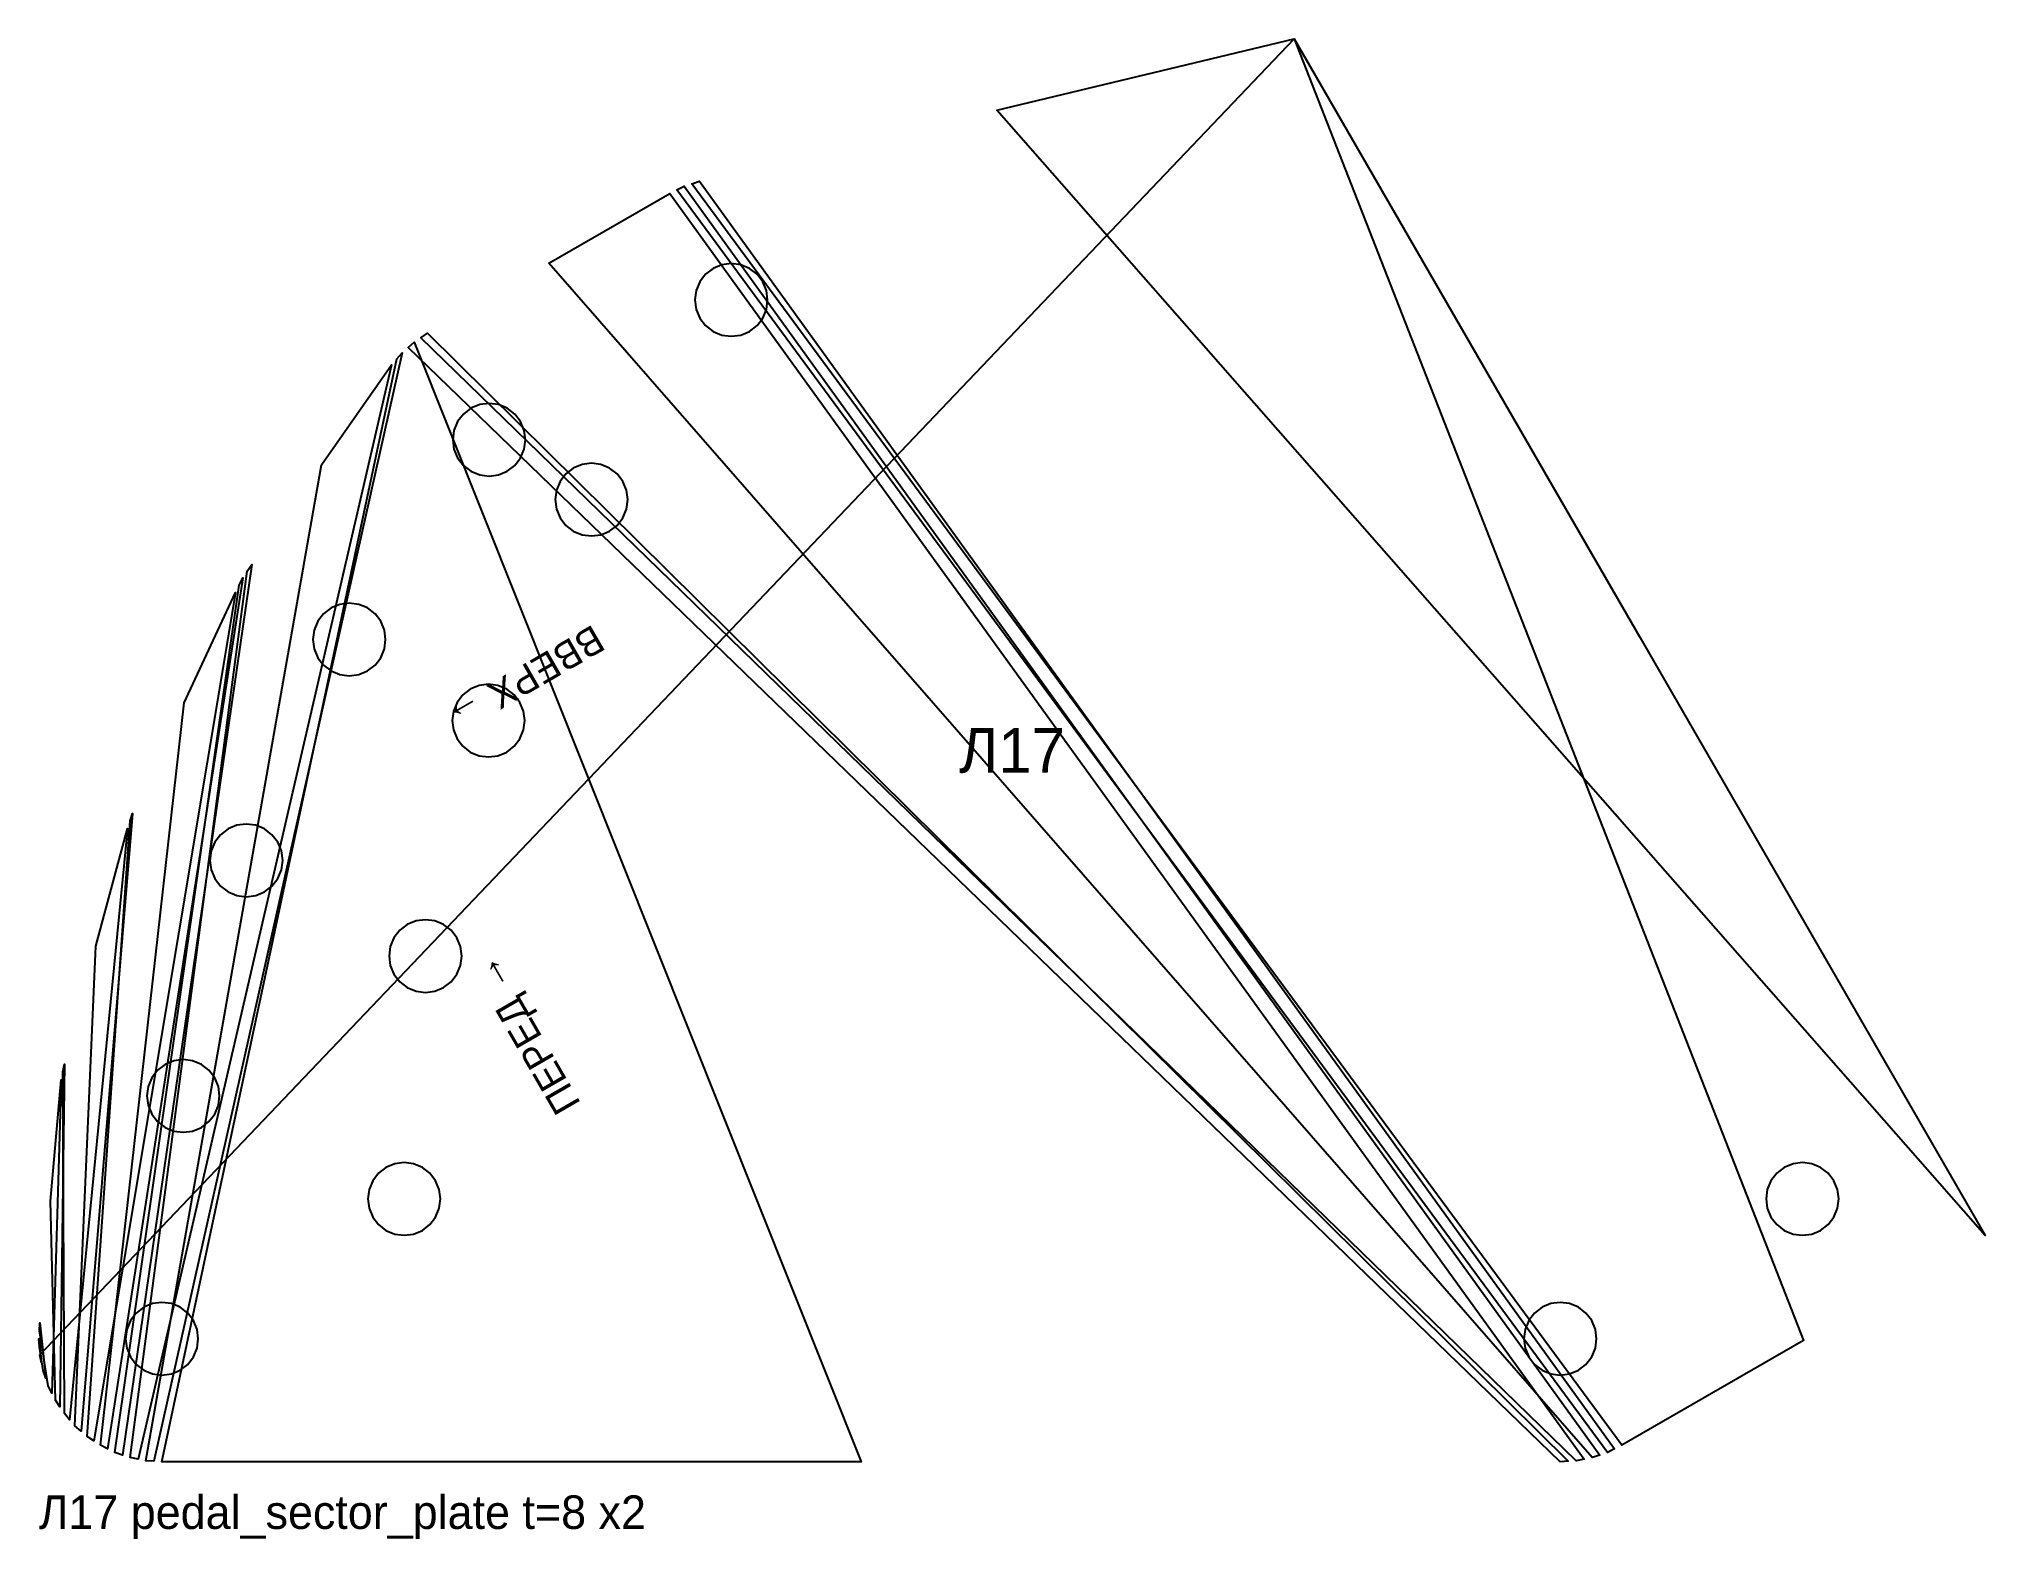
# Model space of a CAD drawing. Header units: millimetres. Extents: x 0 to 348, y -14 to 254.
import ezdxf
from ezdxf.enums import TextEntityAlignment as Align

# ---------------------------------------------------------------- set-up
doc = ezdxf.new("R2010")
doc.units = ezdxf.units.MM

msp = doc.modelspace()

# ---------------------------------------------------------------- linework, layer by layer
at = {"layer": 'CUT'}
for points in [[(224.45, 254.36), (286.2, 147.4), (347.95, 40.45), (171.27, 241.65), (224.45, 254.36), (315.48, 21.7), (283, 2.95), (116.73, 228.48), (118.1, 228.95), (281.71, 2.31), (280.42, 1.67), (114.08, 227.39), (115.37, 228.02), (279.06, 1.21), (277.69, 0.75), (91.14, 214.25), (112.79, 226.75), (276.28, 0.47), (274.87, 0.19), (68.29, 200.95), (69.49, 201.75), (273.44, 0.09), (272, 0), (66.01, 199.2), (67.1, 200.15), (147, 0), (22, 0), (63.98, 197.17), (64.93, 198.25), (20.56, 0.09), (19.13, 0.19), (50.54, 178.24), (63.04, 196.09), (17.72, 0.47), (16.31, 0.75), (37.24, 159.2), (38.04, 160.39), (14.94, 1.21), (13.58, 1.67), (35.8, 156.71), (36.44, 158), (12.29, 2.31), (11, 2.95), (25.96, 135.67), (35.17, 155.42), (9.8, 3.75), (8.61, 4.55), (16.29, 114.56), (16.75, 115.92), (7.53, 5.49), (6.44, 6.44), (10.19, 92.15), (15.83, 113.2), (5.49, 7.53), (4.55, 8.61), (4.27, 69.69), (4.55, 71.11), (3.75, 9.8), (2.95, 11), (2.09, 46.58), (3.99, 68.28), (2.31, 12.29), (1.67, 13.58), (0.09, 23.44), (0.19, 24.87), (1.21, 14.94), (0.75, 16.31), (0.09, 20.56), (0, 22), (0.47, 17.72), (0.19, 19.13)], [(118.16, 204.45), (119.19, 203.1), (120.54, 202.07), (122.11, 201.42), (123.79, 201.2), (125.47, 201.42), (127.04, 202.07), (128.39, 203.1), (129.42, 204.45), (130.07, 206.01), (130.29, 207.7), (130.07, 209.38), (129.42, 210.95), (128.39, 212.29), (127.04, 213.33), (125.47, 213.98), (123.79, 214.2), (122.11, 213.98), (120.54, 213.33), (119.19, 212.29), (118.16, 210.95), (117.51, 209.38), (117.29, 207.7), (117.51, 206.01), (118.16, 204.45)], [(74.86, 179.45), (75.89, 178.1), (77.24, 177.07), (78.81, 176.42), (80.49, 176.2), (82.17, 176.42), (83.74, 177.07), (85.09, 178.1), (86.12, 179.45), (86.77, 181.01), (86.99, 182.7), (86.77, 184.38), (86.12, 185.95), (85.09, 187.29), (83.74, 188.33), (82.17, 188.98), (80.49, 189.2), (78.81, 188.98), (77.24, 188.33), (75.89, 187.29), (74.86, 185.95), (74.21, 184.38), (73.99, 182.7), (74.21, 181.01), (74.86, 179.45)], [(93.17, 168.75), (94.2, 167.4), (95.54, 166.37), (97.11, 165.72), (98.79, 165.5), (100.48, 165.72), (102.04, 166.37), (103.39, 167.4), (104.42, 168.75), (105.07, 170.32), (105.29, 172), (105.07, 173.68), (104.42, 175.25), (103.39, 176.6), (102.04, 177.63), (100.48, 178.28), (98.79, 178.5), (97.11, 178.28), (95.54, 177.63), (94.2, 176.6), (93.17, 175.25), (92.52, 173.68), (92.29, 172), (92.52, 170.32), (93.17, 168.75)], [(49.86, 143.75), (50.9, 142.4), (52.24, 141.37), (53.81, 140.72), (55.49, 140.5), (57.18, 140.72), (58.74, 141.37), (60.09, 142.4), (61.12, 143.75), (61.77, 145.32), (61.99, 147), (61.77, 148.68), (61.12, 150.25), (60.09, 151.6), (58.74, 152.63), (57.18, 153.28), (55.49, 153.5), (53.81, 153.28), (52.24, 152.63), (50.9, 151.6), (49.86, 150.25), (49.22, 148.68), (48.99, 147), (49.22, 145.32), (49.86, 143.75)], [(74.75, 129.26), (75.78, 127.91), (77.13, 126.88), (78.7, 126.23), (80.38, 126.01), (82.06, 126.23), (83.63, 126.88), (84.97, 127.91), (86.01, 129.26), (86.66, 130.82), (86.88, 132.51), (86.66, 134.19), (86.01, 135.76), (84.97, 137.1), (83.63, 138.13), (82.06, 138.78), (80.38, 139.01), (78.7, 138.78), (77.13, 138.13), (75.78, 137.1), (74.75, 135.76), (74.1, 134.19), (73.88, 132.51), (74.1, 130.82), (74.75, 129.26)], [(31.45, 104.26), (32.48, 102.91), (33.83, 101.88), (35.39, 101.23), (37.08, 101.01), (38.76, 101.23), (40.33, 101.88), (41.67, 102.91), (42.71, 104.26), (43.36, 105.82), (43.58, 107.51), (43.36, 109.19), (42.71, 110.76), (41.67, 112.1), (40.33, 113.13), (38.76, 113.78), (37.08, 114.01), (35.39, 113.78), (33.83, 113.13), (32.48, 112.1), (31.45, 110.76), (30.8, 109.19), (30.58, 107.51), (30.8, 105.82), (31.45, 104.26)], [(63.47, 87.16), (64.5, 85.82), (65.85, 84.78), (67.42, 84.13), (69.1, 83.91), (70.78, 84.13), (72.35, 84.78), (73.7, 85.82), (74.73, 87.16), (75.38, 88.73), (75.6, 90.41), (75.38, 92.09), (74.73, 93.66), (73.7, 95.01), (72.35, 96.04), (70.78, 96.69), (69.1, 96.91), (67.42, 96.69), (65.85, 96.04), (64.5, 95.01), (63.47, 93.66), (62.82, 92.09), (62.6, 90.41), (62.82, 88.73), (63.47, 87.16)], [(20.17, 62.16), (21.2, 60.82), (22.55, 59.78), (24.12, 59.13), (25.8, 58.91), (27.48, 59.13), (29.05, 59.78), (30.39, 60.82), (31.43, 62.16), (32.08, 63.73), (32.3, 65.41), (32.08, 67.09), (31.43, 68.66), (30.39, 70.01), (29.05, 71.04), (27.48, 71.69), (25.8, 71.91), (24.12, 71.69), (22.55, 71.04), (21.2, 70.01), (20.17, 68.66), (19.52, 67.09), (19.3, 65.41), (19.52, 63.73), (20.17, 62.16)], [(59.67, 43.75), (60.71, 42.4), (62.05, 41.37), (63.62, 40.72), (65.3, 40.5), (66.98, 40.72), (68.55, 41.37), (69.9, 42.4), (70.93, 43.75), (71.58, 45.32), (71.8, 47), (71.58, 48.68), (70.93, 50.25), (69.9, 51.6), (68.55, 52.63), (66.98, 53.28), (65.3, 53.5), (63.62, 53.28), (62.05, 52.63), (60.71, 51.6), (59.67, 50.25), (59.02, 48.68), (58.8, 47), (59.02, 45.32), (59.67, 43.75)], [(309.67, 43.75), (310.71, 42.4), (312.05, 41.37), (313.62, 40.72), (315.3, 40.5), (316.98, 40.72), (318.55, 41.37), (319.9, 42.4), (320.93, 43.75), (321.58, 45.32), (321.8, 47), (321.58, 48.68), (320.93, 50.25), (319.9, 51.6), (318.55, 52.63), (316.98, 53.28), (315.3, 53.5), (313.62, 53.28), (312.05, 52.63), (310.71, 51.6), (309.67, 50.25), (309.02, 48.68), (308.8, 47), (309.02, 45.32), (309.67, 43.75)], [(16.37, 18.75), (17.4, 17.4), (18.75, 16.37), (20.32, 15.72), (22, 15.5), (23.68, 15.72), (25.25, 16.37), (26.6, 17.4), (27.63, 18.75), (28.28, 20.32), (28.5, 22), (28.28, 23.68), (27.63, 25.25), (26.6, 26.6), (25.25, 27.63), (23.68, 28.28), (22, 28.5), (20.32, 28.28), (18.75, 27.63), (17.4, 26.6), (16.37, 25.25), (15.72, 23.68), (15.5, 22), (15.72, 20.32), (16.37, 18.75)], [(266.37, 18.75), (267.4, 17.4), (268.75, 16.37), (270.32, 15.72), (272, 15.5), (273.68, 15.72), (275.25, 16.37), (276.6, 17.4), (277.63, 18.75), (278.28, 20.32), (278.5, 22), (278.28, 23.68), (277.63, 25.25), (276.6, 26.6), (275.25, 27.63), (273.68, 28.28), (272, 28.5), (270.32, 28.28), (268.75, 27.63), (267.4, 26.6), (266.37, 25.25), (265.72, 23.68), (265.5, 22), (265.72, 20.32), (266.37, 18.75)]]:
    msp.add_lwpolyline(points, close=True, dxfattribs=at)

# ---------------------------------------------------------------- texts
at = {"layer": 'MARK'}
for s, rotation, p in [('ВВЕРХ →', -150, (86.99, 139.9)), ('ПЕРЕД →', 120, (86.99, 76.31))]:
    msp.add_text(s, height=5, rotation=rotation, dxfattribs=at).set_placement(p, align=Align.MIDDLE_CENTER)
msp.add_text('Л17', height=8, dxfattribs=at).set_placement((173.98, 127.18), align=Align.MIDDLE_CENTER)
at = {"layer": 'TEXT'}
msp.add_text('Л17 pedal_sector_plate t=8 x2', height=6, dxfattribs=at).set_placement((0, -12))

doc.saveas('drawing.dxf')
